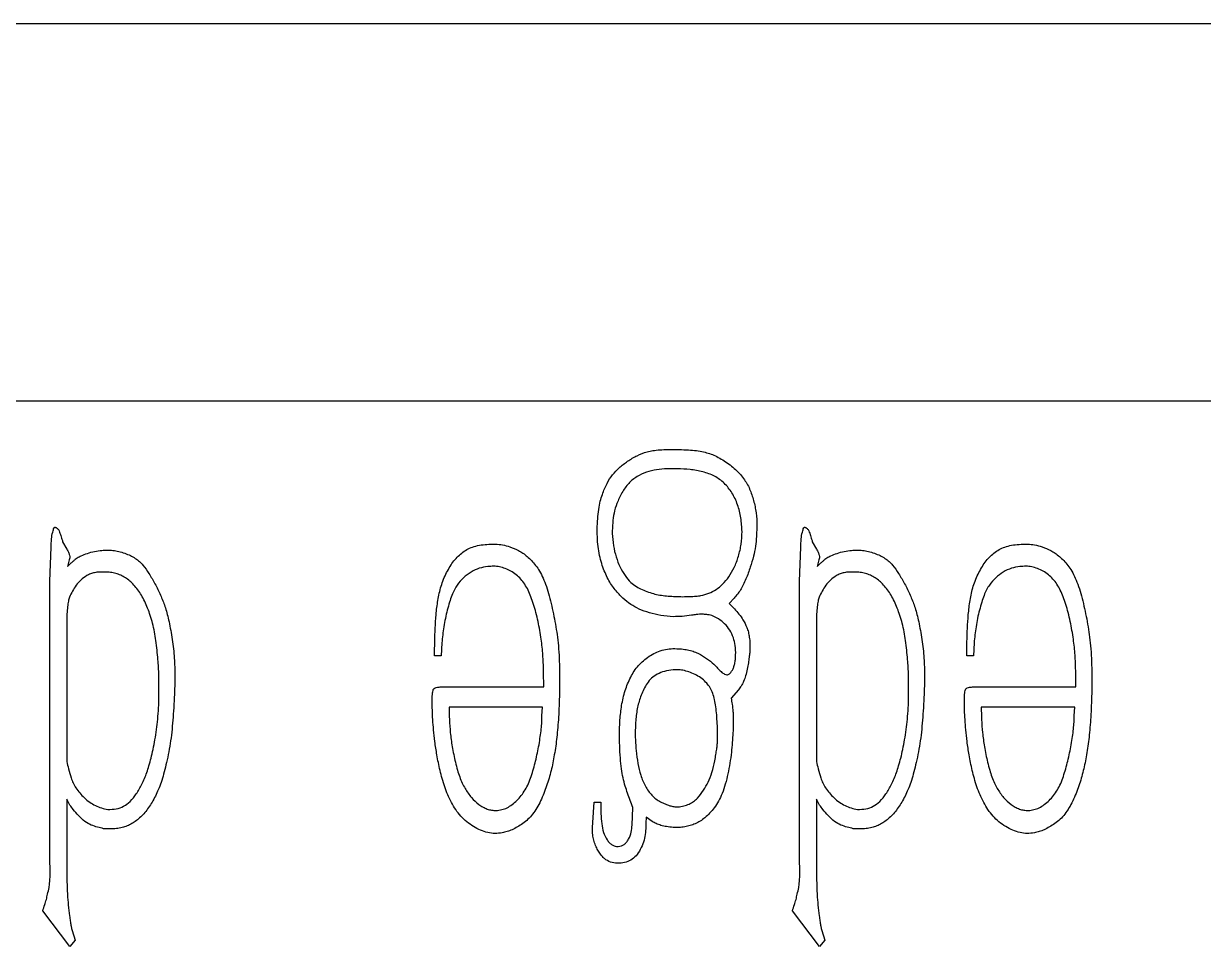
# Model space of a CAD drawing. Header units: millimetres. Extents: x 0 to 210, y 0 to 297.
# Drawn here: x 86.38 to 96.22, y 138.74 to 146.44 of the extents above; entities that cross this region are included whole.
import ezdxf

# ---------------------------------------------------------------- set-up
doc = ezdxf.new("R2010")
doc.units = ezdxf.units.MM

msp = doc.modelspace()

# ---------------------------------------------------------------- linework, layer by layer
at = {"color": 7, "linetype": 'Continuous', "lineweight": 25}
for p, q in [((76.3321, 146.439), (137.2821, 146.439)), ((76.3321, 143.2931), (137.2821, 143.2931)), ((86.707, 142.1179), (86.7421, 142.0575)), ((92.9598, 142.1179), (92.9948, 142.0575)), ((86.6011, 141.7905), (86.6116, 142.0724)), ((92.8538, 141.7905), (92.8643, 142.0724)), ((86.7622, 141.9665), (86.7473, 141.9113)), ((93.0149, 141.9665), (93, 141.9113)), ((86.6011, 139.4495), (86.6011, 141.7905)), ((92.8538, 139.4495), (92.8538, 141.7905)), ((92.3079, 141.6495), (92.2677, 141.604)), ((86.7421, 141.443), (86.7421, 140.2855)), ((92.9948, 141.443), (92.9948, 140.2855)), ((89.8699, 141.2766), (89.8647, 141.1663)), ((94.3089, 141.2766), (94.3037, 141.1663)), ((89.8647, 141.1663), (89.8095, 141.1663)), ((94.3037, 141.1663), (94.2485, 141.1663)), ((89.905, 140.9097), (90.7201, 140.9097)), ((92.343, 140.8844), (92.2826, 140.8135)), ((94.3439, 140.9097), (95.1591, 140.9097)), ((90.7104, 140.7382), (89.9303, 140.7382)), ((90.7052, 140.6681), (90.7104, 140.7382)), ((95.1494, 140.7382), (94.3693, 140.7382)), ((95.1442, 140.6681), (95.1494, 140.7382)), ((86.7421, 139.973), (86.7421, 139.404)), ((86.7674, 139.923), (86.7421, 139.973)), ((91.1303, 139.7769), (91.14, 139.9476)), ((91.14, 139.9476), (91.1952, 139.9476)), ((92.9948, 139.973), (92.9948, 139.404)), ((93.0202, 139.923), (92.9948, 139.973)), ((91.457, 139.7567), (91.4622, 139.9029)), ((91.6233, 139.7866), (91.5733, 139.8223)), ((86.7674, 138.7447), (86.5407, 139.0415)), ((93.0202, 138.7447), (92.7934, 139.0415)), ((86.7876, 138.8759), (86.8129, 138.7954)), ((93.0403, 138.8759), (93.0657, 138.7954)), ((86.8129, 138.7954), (86.7674, 138.7447)), ((93.0657, 138.7954), (93.0202, 138.7447))]:
    msp.add_line(p, q, dxfattribs=at)
for points, knots in [([(91.1654, 142.2231), (91.1664, 142.2524), (91.1684, 142.3078), (91.1778, 142.3857), (91.1893, 142.4536), (91.2122, 142.5265), (91.2433, 142.6019), (91.2906, 142.6772), (91.3499, 142.7383), (91.4193, 142.7919), (91.4976, 142.8377), (91.5695, 142.8662), (91.6333, 142.8799), (91.6905, 142.8862), (91.757, 142.8891), (91.8045, 142.8881), (91.8299, 142.8876)], [0, 0, 0, 0, 0.081637, 0.153973, 0.217937, 0.272801, 0.365977, 0.443984, 0.518273, 0.601478, 0.686924, 0.769818, 0.815084, 0.867963, 0.92952, 1, 1, 1, 1]), ([(91.8299, 142.8876), (91.8562, 142.887), (91.9058, 142.886), (91.9759, 142.8814), (92.0369, 142.8715), (92.0911, 142.8591), (92.1408, 142.8403), (92.189, 142.8154), (92.2378, 142.7852), (92.2862, 142.7505), (92.3304, 142.7108), (92.3703, 142.67), (92.4013, 142.6262), (92.4358, 142.5671), (92.4651, 142.4869), (92.4897, 142.3857), (92.5002, 142.2764), (92.4963, 142.2014), (92.4944, 142.1626)], [0, 0, 0, 0, 0.069532, 0.130684, 0.185123, 0.232356, 0.277174, 0.324973, 0.375016, 0.428527, 0.481945, 0.531575, 0.57853, 0.62318, 0.711825, 0.802159, 0.897678, 1, 1, 1, 1]), ([(91.8351, 142.7265), (91.8063, 142.7273), (91.7482, 142.7289), (91.6611, 142.721), (91.5757, 142.7011), (91.5092, 142.6701), (91.4604, 142.6371), (91.4276, 142.605), (91.3973, 142.5682), (91.3632, 142.5127), (91.3296, 142.4429), (91.3042, 142.3584), (91.2936, 142.2741), (91.2921, 142.2174), (91.2914, 142.188)], [0, 0, 0, 0, 0.09754, 0.19635, 0.295053, 0.39248, 0.442628, 0.493773, 0.546959, 0.603644, 0.713468, 0.80818, 0.900693, 1, 1, 1, 1]), ([(92.3736, 142.2029), (92.3716, 142.2411), (92.3676, 142.3172), (92.3441, 142.4096), (92.3168, 142.4789), (92.2903, 142.5258), (92.2604, 142.5688), (92.2263, 142.6072), (92.1869, 142.6392), (92.1442, 142.6667), (92.0967, 142.6873), (92.0289, 142.7078), (91.9412, 142.7228), (91.8702, 142.7253), (91.8351, 142.7265)], [0, 0, 0, 0, 0.133364, 0.265863, 0.330538, 0.393132, 0.453612, 0.513263, 0.571868, 0.630421, 0.6903, 0.752112, 0.87734, 1, 1, 1, 1]), ([(86.6116, 142.0724), (86.612, 142.0956), (86.6128, 142.138), (86.6204, 142.1869), (86.6298, 142.2174), (86.6335, 142.2313), (86.6401, 142.2406), (86.6448, 142.2393), (86.6466, 142.2387)], [0, 0, 0, 0, 0.39121, 0.715253, 0.837637, 0.922735, 0.970283, 1, 1, 1, 1]), ([(86.6466, 142.2387), (86.6489, 142.238), (86.6555, 142.2361), (86.6681, 142.2276), (86.6801, 142.2037), (86.6905, 142.1767), (86.6984, 142.1513), (86.7026, 142.1352), (86.7062, 142.125), (86.7068, 142.1196), (86.707, 142.1179)], [0, 0, 0, 0, 0.050452, 0.146325, 0.316003, 0.607335, 0.768815, 0.884963, 0.962396, 1, 1, 1, 1]), ([(91.7993, 141.4937), (91.7651, 141.4962), (91.698, 141.5012), (91.6028, 141.5243), (91.5176, 141.5541), (91.4431, 141.5949), (91.3764, 141.6493), (91.325, 141.7059), (91.2836, 141.7595), (91.2561, 141.8085), (91.2293, 141.8623), (91.2075, 141.9227), (91.1886, 141.9889), (91.1742, 142.0612), (91.1674, 142.1401), (91.1661, 142.1947), (91.1654, 142.2231)], [0, 0, 0, 0, 0.094419, 0.185224, 0.269164, 0.342817, 0.418412, 0.505259, 0.553252, 0.604875, 0.659763, 0.718984, 0.781707, 0.849475, 0.921791, 1, 1, 1, 1]), ([(92.0312, 141.6697), (92.0536, 141.6756), (92.0977, 141.6872), (92.1594, 141.7187), (92.2153, 141.7656), (92.267, 141.8271), (92.3116, 141.906), (92.3464, 141.9976), (92.3693, 142.0984), (92.3721, 142.168), (92.3736, 142.2029)], [0, 0, 0, 0, 0.101296, 0.199204, 0.300587, 0.418843, 0.549613, 0.695448, 0.847132, 1, 1, 1, 1]), ([(92.8643, 142.0724), (92.8647, 142.0956), (92.8655, 142.138), (92.8731, 142.1869), (92.8825, 142.2174), (92.8862, 142.2313), (92.8928, 142.2406), (92.8975, 142.2393), (92.8993, 142.2387)], [0, 0, 0, 0, 0.3912105, 0.7152531, 0.8376369, 0.9227347, 0.9702826, 1, 1, 1, 1]), ([(92.8993, 142.2387), (92.9016, 142.238), (92.9082, 142.2361), (92.9208, 142.2276), (92.9329, 142.2037), (92.9432, 142.1767), (92.9511, 142.1513), (92.9553, 142.1352), (92.9589, 142.125), (92.9595, 142.1196), (92.9598, 142.1179)], [0, 0, 0, 0, 0.050452, 0.146325, 0.316003, 0.607335, 0.768815, 0.884963, 0.962396, 1, 1, 1, 1]), ([(89.8095, 141.1663), (89.8099, 141.2058), (89.8105, 141.2831), (89.8142, 141.398), (89.8212, 141.5131), (89.8356, 141.6303), (89.8603, 141.7494), (89.8996, 141.8433), (89.9377, 141.9129), (89.97, 141.9592), (90.006, 141.9987), (90.0451, 142.0334), (90.0898, 142.0608), (90.1415, 142.0801), (90.1994, 142.0937), (90.2408, 142.0964), (90.2622, 142.0978)], [0, 0, 0, 0, 0.102437, 0.200409, 0.297896, 0.401132, 0.506153, 0.611905, 0.663525, 0.711604, 0.757668, 0.801968, 0.846493, 0.892791, 0.944359, 1, 1, 1, 1]), ([(90.2622, 142.0978), (90.2809, 142.0984), (90.3188, 142.0997), (90.3783, 142.0939), (90.4426, 142.0755), (90.4993, 142.0508), (90.5479, 142.0238), (90.5833, 141.9944), (90.6194, 141.9612), (90.6541, 141.9208), (90.688, 141.8727), (90.7157, 141.8127), (90.7441, 141.7443), (90.7746, 141.6378), (90.8067, 141.4964), (90.8323, 141.3491), (90.8451, 141.2221), (90.8508, 141.1121), (90.8527, 140.9878), (90.8519, 140.9), (90.8514, 140.8538)], [0, 0, 0, 0, 0.036151, 0.073462, 0.115438, 0.165307, 0.193166, 0.222672, 0.254384, 0.288208, 0.32564, 0.368103, 0.415896, 0.469262, 0.58255, 0.696887, 0.758896, 0.82985, 0.910352, 1, 1, 1, 1]), ([(91.2914, 142.188), (91.2939, 142.1538), (91.2988, 142.0874), (91.3218, 141.9933), (91.3536, 141.9086), (91.3962, 141.8378), (91.441, 141.7816), (91.4905, 141.7441), (91.5415, 141.7202), (91.5931, 141.6988), (91.6468, 141.6814), (91.7018, 141.6711), (91.7584, 141.6654), (91.8174, 141.6619), (91.8779, 141.6601), (91.9356, 141.662), (91.9866, 141.6643), (92.0176, 141.668), (92.0312, 141.6697)], [0, 0, 0, 0, 0.097179, 0.188578, 0.27415, 0.352935, 0.422054, 0.476955, 0.527449, 0.581569, 0.635579, 0.687338, 0.739861, 0.797129, 0.855011, 0.911481, 0.960958, 1, 1, 1, 1]), ([(92.4944, 142.1626), (92.4919, 142.1352), (92.4868, 142.0796), (92.4696, 141.9939), (92.4427, 141.903), (92.414, 141.8239), (92.3851, 141.7608), (92.3617, 141.7177), (92.3364, 141.6804), (92.3171, 141.6595), (92.3079, 141.6495)], [0, 0, 0, 0, 0.148809, 0.302308, 0.471704, 0.661058, 0.757333, 0.846417, 0.926623, 1, 1, 1, 1]), ([(94.2485, 141.1663), (94.2488, 141.2058), (94.2495, 141.2831), (94.2531, 141.398), (94.2602, 141.5131), (94.2745, 141.6303), (94.2993, 141.7494), (94.3385, 141.8433), (94.3766, 141.9129), (94.4089, 141.9592), (94.445, 141.9987), (94.484, 142.0334), (94.5288, 142.0608), (94.5805, 142.0801), (94.6384, 142.0937), (94.6797, 142.0964), (94.7012, 142.0978)], [0, 0, 0, 0, 0.102437, 0.200409, 0.297896, 0.401132, 0.506153, 0.611905, 0.663525, 0.711604, 0.757668, 0.801968, 0.846493, 0.892791, 0.944359, 1, 1, 1, 1]), ([(94.7012, 142.0978), (94.7198, 142.0984), (94.7577, 142.0997), (94.8173, 142.0939), (94.8816, 142.0755), (94.9383, 142.0508), (94.9868, 142.0238), (95.0222, 141.9944), (95.0584, 141.9612), (95.0931, 141.9208), (95.127, 141.8727), (95.1547, 141.8127), (95.1831, 141.7443), (95.2136, 141.6378), (95.2457, 141.4964), (95.2713, 141.3491), (95.2841, 141.2221), (95.2897, 141.1121), (95.2917, 140.9878), (95.2908, 140.9), (95.2904, 140.8538)], [0, 0, 0, 0, 0.0361509, 0.0734624, 0.115438, 0.1653073, 0.1931658, 0.2226724, 0.2543837, 0.2882075, 0.3256401, 0.3681027, 0.4158955, 0.4692616, 0.5825501, 0.6968866, 0.7588961, 0.8298505, 0.9103524, 1, 1, 1, 1]), ([(86.7421, 142.0575), (86.7471, 142.0487), (86.7563, 142.0325), (86.7649, 142.0082), (86.7684, 141.9858), (86.7642, 141.9727), (86.7622, 141.9665)], [0, 0, 0, 0, 0.314556, 0.576036, 0.801328, 1, 1, 1, 1]), ([(86.7473, 141.9113), (86.7556, 141.9199), (86.7709, 141.9358), (86.7938, 141.9552), (86.8112, 141.9723), (86.833, 141.9888), (86.8669, 142.0052), (86.9158, 142.0232), (86.9732, 142.0396), (87.0142, 142.0446), (87.0344, 142.047)], [0, 0, 0, 0, 0.109919, 0.202185, 0.276613, 0.333763, 0.452373, 0.620935, 0.812811, 1, 1, 1, 1]), ([(87.0344, 142.047), (87.0496, 142.0481), (87.0804, 142.0504), (87.1278, 142.0471), (87.1765, 142.038), (87.2252, 142.0233), (87.2717, 142.0046), (87.3128, 141.9812), (87.3487, 141.9555), (87.3877, 141.9132), (87.4294, 141.8499), (87.4799, 141.7674), (87.5234, 141.6753), (87.5564, 141.5948), (87.577, 141.5249), (87.5917, 141.4646), (87.6059, 141.3962), (87.6233, 141.2963), (87.639, 141.17), (87.6443, 141.0214), (87.6417, 140.8768), (87.6361, 140.7812), (87.6333, 140.733)], [0, 0, 0, 0, 0.0280577, 0.0570585, 0.0874246, 0.1195469, 0.1508574, 0.1798619, 0.2067833, 0.2321299, 0.2855357, 0.3465175, 0.4108295, 0.473533, 0.5071074, 0.5454369, 0.5881444, 0.6361804, 0.7328808, 0.8229994, 0.9107568, 1, 1, 1, 1]), ([(92.9948, 142.0575), (92.9998, 142.0487), (93.009, 142.0325), (93.0176, 142.0082), (93.0211, 141.9858), (93.0169, 141.9727), (93.0149, 141.9665)], [0, 0, 0, 0, 0.314556, 0.576036, 0.801328, 1, 1, 1, 1]), ([(93, 141.9113), (93.0083, 141.9199), (93.0236, 141.9358), (93.0466, 141.9552), (93.0639, 141.9723), (93.0857, 141.9888), (93.1196, 142.0052), (93.1685, 142.0232), (93.2259, 142.0396), (93.2669, 142.0446), (93.2872, 142.047)], [0, 0, 0, 0, 0.109919, 0.202185, 0.276613, 0.333763, 0.452373, 0.620935, 0.812811, 1, 1, 1, 1]), ([(93.2872, 142.047), (93.3023, 142.0481), (93.3331, 142.0504), (93.3805, 142.0471), (93.4293, 142.038), (93.4779, 142.0233), (93.5244, 142.0046), (93.5655, 141.9812), (93.6015, 141.9555), (93.6404, 141.9132), (93.6821, 141.8499), (93.7326, 141.7674), (93.7761, 141.6753), (93.8091, 141.5948), (93.8297, 141.5249), (93.8444, 141.4646), (93.8586, 141.3962), (93.8761, 141.2963), (93.8917, 141.17), (93.897, 141.0214), (93.8944, 140.8768), (93.8888, 140.7812), (93.886, 140.733)], [0, 0, 0, 0, 0.028058, 0.057059, 0.087425, 0.119547, 0.150857, 0.179862, 0.206783, 0.23213, 0.285536, 0.346518, 0.410829, 0.473533, 0.507107, 0.545437, 0.588144, 0.63618, 0.732881, 0.822999, 0.910757, 1, 1, 1, 1]), ([(90.2525, 141.9113), (90.2289, 141.9077), (90.1802, 141.9003), (90.1116, 141.8674), (90.0487, 141.8204), (90.0034, 141.7685), (89.9732, 141.7172), (89.9516, 141.6692), (89.9328, 141.6119), (89.9082, 141.5254), (89.8844, 141.4129), (89.8747, 141.3212), (89.8699, 141.2766)], [0, 0, 0, 0, 0.0885102, 0.1818497, 0.2787576, 0.378865, 0.4347387, 0.4995874, 0.5737214, 0.6581534, 0.8335519, 1, 1, 1, 1]), ([(90.7201, 140.9097), (90.7195, 140.9552), (90.7183, 141.0432), (90.7143, 141.1753), (90.6992, 141.3114), (90.6781, 141.4293), (90.6565, 141.5266), (90.636, 141.5951), (90.6148, 141.6577), (90.5914, 141.7145), (90.5629, 141.7642), (90.5297, 141.8078), (90.4907, 141.8443), (90.4473, 141.8744), (90.4005, 141.8969), (90.3517, 141.9102), (90.3021, 141.9161), (90.2692, 141.9129), (90.2525, 141.9113)], [0, 0, 0, 0, 0.110128, 0.213106, 0.319622, 0.4412, 0.502942, 0.560634, 0.614105, 0.66317, 0.708994, 0.752322, 0.795313, 0.837707, 0.879693, 0.920276, 0.959614, 1, 1, 1, 1]), ([(94.6915, 141.9113), (94.6678, 141.9077), (94.6192, 141.9003), (94.5505, 141.8674), (94.4876, 141.8204), (94.4424, 141.7685), (94.4121, 141.7172), (94.3906, 141.6692), (94.3718, 141.6119), (94.3472, 141.5254), (94.3233, 141.4129), (94.3136, 141.3212), (94.3089, 141.2766)], [0, 0, 0, 0, 0.08851, 0.18185, 0.278758, 0.378865, 0.434739, 0.499587, 0.573721, 0.658153, 0.833552, 1, 1, 1, 1]), ([(95.1591, 140.9097), (95.1585, 140.9552), (95.1573, 141.0432), (95.1533, 141.1753), (95.1381, 141.3114), (95.1171, 141.4293), (95.0955, 141.5266), (95.075, 141.5951), (95.0537, 141.6577), (95.0303, 141.7145), (95.0018, 141.7642), (94.9686, 141.8078), (94.9296, 141.8443), (94.8862, 141.8744), (94.8395, 141.8969), (94.7907, 141.9102), (94.741, 141.9161), (94.7081, 141.9129), (94.6915, 141.9113)], [0, 0, 0, 0, 0.110128, 0.213106, 0.319622, 0.4412, 0.502942, 0.560634, 0.614105, 0.66317, 0.708994, 0.752322, 0.795313, 0.837707, 0.879693, 0.920276, 0.959614, 1, 1, 1, 1]), ([(87.059, 141.8658), (87.0439, 141.8663), (87.0151, 141.8671), (86.9746, 141.8616), (86.9387, 141.8525), (86.8993, 141.832), (86.8586, 141.8006), (86.8191, 141.7565), (86.7892, 141.7082), (86.7667, 141.6641), (86.7526, 141.6199), (86.7473, 141.5726), (86.7426, 141.5124), (86.7423, 141.4676), (86.7421, 141.443)], [0, 0, 0, 0, 0.075194, 0.142316, 0.202428, 0.257555, 0.36135, 0.455632, 0.549325, 0.642497, 0.70059, 0.777818, 0.877939, 1, 1, 1, 1]), ([(87.502, 141.1357), (87.4975, 141.1887), (87.4888, 141.2905), (87.4655, 141.4136), (87.4389, 141.5029), (87.4172, 141.564), (87.393, 141.6206), (87.3654, 141.6719), (87.3358, 141.718), (87.3027, 141.7573), (87.2686, 141.7916), (87.2315, 141.8187), (87.1922, 141.8401), (87.1501, 141.8549), (87.1055, 141.8642), (87.0748, 141.8653), (87.059, 141.8658)], [0, 0, 0, 0, 0.170133, 0.326419, 0.399324, 0.46768, 0.53351, 0.595717, 0.653673, 0.708402, 0.75953, 0.807839, 0.854763, 0.902008, 0.949845, 1, 1, 1, 1]), ([(93.3118, 141.8658), (93.2966, 141.8663), (93.2678, 141.8671), (93.2273, 141.8616), (93.1914, 141.8525), (93.152, 141.832), (93.1113, 141.8006), (93.0718, 141.7565), (93.0419, 141.7082), (93.0194, 141.6641), (93.0053, 141.6199), (93, 141.5726), (92.9953, 141.5124), (92.995, 141.4676), (92.9948, 141.443)], [0, 0, 0, 0, 0.075194, 0.142316, 0.202428, 0.257555, 0.36135, 0.455632, 0.549325, 0.642497, 0.70059, 0.777818, 0.877939, 1, 1, 1, 1]), ([(93.7548, 141.1357), (93.7502, 141.1887), (93.7416, 141.2905), (93.7182, 141.4136), (93.6916, 141.5029), (93.6699, 141.564), (93.6457, 141.6206), (93.6181, 141.6719), (93.5885, 141.718), (93.5554, 141.7573), (93.5213, 141.7916), (93.4842, 141.8187), (93.4449, 141.8401), (93.4028, 141.8549), (93.3582, 141.8642), (93.3275, 141.8653), (93.3118, 141.8658)], [0, 0, 0, 0, 0.170133, 0.326419, 0.399324, 0.46768, 0.53351, 0.595717, 0.653673, 0.708402, 0.75953, 0.807839, 0.854763, 0.902008, 0.949845, 1, 1, 1, 1]), ([(92.2677, 141.604), (92.2819, 141.5892), (92.3094, 141.5605), (92.3498, 141.5165), (92.3847, 141.4641), (92.4112, 141.4135), (92.4279, 141.3644), (92.4354, 141.3209), (92.4403, 141.2728), (92.4396, 141.2391), (92.4392, 141.2215)], [0, 0, 0, 0, 0.141903, 0.274333, 0.411302, 0.574637, 0.666816, 0.768039, 0.878259, 1, 1, 1, 1]), ([(92.0514, 141.5138), (92.0474, 141.5145), (92.0368, 141.5162), (92.0166, 141.513), (91.9879, 141.512), (91.9394, 141.5038), (91.8756, 141.4955), (91.8239, 141.4942), (91.7993, 141.4937)], [0, 0, 0, 0, 0.047472, 0.12718, 0.239403, 0.388043, 0.708298, 1, 1, 1, 1]), ([(92.3027, 141.3169), (92.2933, 141.3391), (92.2749, 141.3826), (92.231, 141.4358), (92.1829, 141.4747), (92.1351, 141.4997), (92.0912, 141.5109), (92.0638, 141.5129), (92.0514, 141.5138)], [0, 0, 0, 0, 0.212545, 0.415954, 0.602183, 0.757644, 0.889447, 1, 1, 1, 1]), ([(91.8448, 141.2267), (91.8617, 141.2253), (91.8949, 141.2225), (91.9424, 141.2129), (91.9863, 141.1987), (92.0382, 141.1739), (92.0944, 141.1362), (92.1428, 141.0944), (92.1726, 141.0612), (92.1904, 141.0433), (92.2039, 141.0311), (92.2158, 141.0218), (92.2297, 141.0148), (92.2444, 141.0098), (92.2589, 141.0104), (92.2709, 141.0173), (92.2816, 141.0313), (92.2943, 141.0491), (92.3054, 141.0733), (92.3132, 141.103), (92.3194, 141.1379), (92.3213, 141.1891), (92.3204, 141.2503), (92.3082, 141.2962), (92.3027, 141.3169)], [0, 0, 0, 0, 0.063181, 0.123541, 0.17995, 0.234112, 0.336907, 0.430548, 0.471089, 0.502459, 0.524718, 0.538582, 0.558426, 0.582421, 0.595393, 0.611106, 0.63206, 0.660002, 0.692666, 0.730118, 0.774183, 0.824169, 0.920402, 1, 1, 1, 1]), ([(91.372, 140.7688), (91.3813, 140.8104), (91.3993, 140.8914), (91.441, 140.9854), (91.4817, 141.0528), (91.5192, 141.0975), (91.5623, 141.1375), (91.6105, 141.1727), (91.6637, 141.2006), (91.721, 141.2195), (91.7821, 141.2286), (91.8236, 141.2273), (91.8448, 141.2267)], [0, 0, 0, 0, 0.176069, 0.342041, 0.42182, 0.500567, 0.581935, 0.664294, 0.7465, 0.828648, 0.912724, 1, 1, 1, 1]), ([(92.4392, 141.2215), (92.4388, 141.2117), (92.438, 141.1895), (92.4329, 141.1523), (92.4263, 141.1067), (92.4173, 141.0553), (92.4047, 141.0032), (92.3888, 140.956), (92.3689, 140.916), (92.3513, 140.8945), (92.343, 140.8844)], [0, 0, 0, 0, 0.081775, 0.187228, 0.316348, 0.469557, 0.627, 0.766738, 0.889431, 1, 1, 1, 1]), ([(87.0844, 139.8872), (87.1079, 139.8874), (87.1532, 139.8876), (87.2182, 139.9106), (87.2749, 139.955), (87.3257, 140.0182), (87.3722, 140.0997), (87.4057, 140.1794), (87.4283, 140.2534), (87.4467, 140.3176), (87.4624, 140.3897), (87.4842, 140.4971), (87.5033, 140.6433), (87.5111, 140.7943), (87.5102, 140.9149), (87.5101, 140.9972), (87.5071, 141.0699), (87.5037, 141.1148), (87.502, 141.1357)], [0, 0, 0, 0, 0.0489601, 0.0941702, 0.1409517, 0.1977878, 0.2627787, 0.3366297, 0.378057, 0.4244674, 0.4761679, 0.532337, 0.6534858, 0.784129, 0.8480637, 0.9057632, 0.9562261, 1, 1, 1, 1]), ([(93.3371, 139.8872), (93.3607, 139.8874), (93.4059, 139.8876), (93.4709, 139.9106), (93.5276, 139.955), (93.5784, 140.0182), (93.625, 140.0997), (93.6584, 140.1794), (93.681, 140.2534), (93.6995, 140.3176), (93.7151, 140.3897), (93.737, 140.4971), (93.756, 140.6433), (93.7638, 140.7943), (93.7629, 140.9149), (93.7628, 140.9972), (93.7598, 141.0699), (93.7564, 141.1148), (93.7548, 141.1357)], [0, 0, 0, 0, 0.04896, 0.09417, 0.140952, 0.197788, 0.262779, 0.33663, 0.378057, 0.424467, 0.476168, 0.532337, 0.653486, 0.784129, 0.848064, 0.905763, 0.956226, 1, 1, 1, 1]), ([(91.7993, 141.0507), (91.7749, 141.0476), (91.7291, 141.0417), (91.6683, 141.0166), (91.6168, 140.9843), (91.5709, 140.9231), (91.5303, 140.8415), (91.4991, 140.7367), (91.4852, 140.6232), (91.4833, 140.5441), (91.4823, 140.5018)], [0, 0, 0, 0, 0.104, 0.194994, 0.277886, 0.35821, 0.515961, 0.663644, 0.820316, 1, 1, 1, 1]), ([(92.167, 140.6024), (92.1657, 140.6271), (92.1633, 140.6742), (92.1564, 140.7411), (92.1447, 140.8005), (92.1316, 140.8537), (92.1107, 140.901), (92.0792, 140.941), (92.0413, 140.9777), (91.9942, 141.0059), (91.945, 141.0301), (91.8947, 141.0445), (91.8463, 141.0532), (91.8147, 141.0515), (91.7993, 141.0507)], [0, 0, 0, 0, 0.111101, 0.212536, 0.302611, 0.38386, 0.459045, 0.533425, 0.611877, 0.695471, 0.779655, 0.857979, 0.93054, 1, 1, 1, 1]), ([(90.3733, 139.6911), (90.3532, 139.6887), (90.3131, 139.6841), (90.2519, 139.6924), (90.1917, 139.7125), (90.1325, 139.7429), (90.0776, 139.783), (90.027, 139.8296), (89.9848, 139.8845), (89.9376, 139.9658), (89.8907, 140.0747), (89.8543, 140.2087), (89.8291, 140.3354), (89.8116, 140.4485), (89.8014, 140.5467), (89.7942, 140.6332), (89.7906, 140.714), (89.7889, 140.779), (89.7899, 140.8271), (89.7913, 140.8561), (89.7961, 140.8764), (89.8005, 140.8929), (89.8156, 140.9009), (89.8366, 140.9067), (89.8677, 140.9085), (89.8916, 140.9093), (89.905, 140.9097)], [0, 0, 0, 0, 0.037801, 0.075322, 0.114471, 0.156308, 0.199319, 0.241463, 0.284567, 0.328386, 0.41718, 0.505719, 0.587865, 0.65895, 0.719802, 0.772559, 0.821481, 0.871287, 0.894097, 0.911837, 0.925164, 0.93372, 0.94211, 0.955216, 0.974851, 1, 1, 1, 1]), ([(90.8514, 140.8538), (90.8502, 140.8197), (90.8478, 140.7541), (90.844, 140.6593), (90.8367, 140.5718), (90.8277, 140.4666), (90.8099, 140.3465), (90.7837, 140.2107), (90.7452, 140.0822), (90.7047, 139.9782), (90.6638, 139.8998), (90.6288, 139.848), (90.5899, 139.8038), (90.5462, 139.7691), (90.5013, 139.7411), (90.458, 139.7179), (90.4155, 139.7007), (90.3871, 139.6942), (90.3733, 139.6911)], [0, 0, 0, 0, 0.075818, 0.146134, 0.211033, 0.271018, 0.381064, 0.480958, 0.578429, 0.679177, 0.728658, 0.774831, 0.817912, 0.859199, 0.898477, 0.935337, 0.968612, 1, 1, 1, 1]), ([(94.8123, 139.6911), (94.7922, 139.6887), (94.7521, 139.6841), (94.6909, 139.6924), (94.6306, 139.7125), (94.5714, 139.7429), (94.5165, 139.783), (94.466, 139.8296), (94.4238, 139.8845), (94.3765, 139.9658), (94.3296, 140.0747), (94.2932, 140.2087), (94.268, 140.3354), (94.2505, 140.4485), (94.2404, 140.5467), (94.2332, 140.6332), (94.2296, 140.714), (94.2279, 140.779), (94.2288, 140.8271), (94.2303, 140.8561), (94.235, 140.8764), (94.2395, 140.8929), (94.2545, 140.9009), (94.2755, 140.9067), (94.3067, 140.9085), (94.3305, 140.9093), (94.3439, 140.9097)], [0, 0, 0, 0, 0.037801, 0.075322, 0.114471, 0.156308, 0.199319, 0.241463, 0.284567, 0.328386, 0.41718, 0.505719, 0.587865, 0.65895, 0.719802, 0.772559, 0.821481, 0.871287, 0.894097, 0.911837, 0.925164, 0.93372, 0.94211, 0.955216, 0.974851, 1, 1, 1, 1]), ([(95.2904, 140.8538), (95.2891, 140.8197), (95.2868, 140.7541), (95.2829, 140.6593), (95.2757, 140.5718), (95.2666, 140.4666), (95.2489, 140.3465), (95.2227, 140.2107), (95.1842, 140.0822), (95.1437, 139.9782), (95.1027, 139.8998), (95.0677, 139.848), (95.0288, 139.8038), (94.9851, 139.7691), (94.9403, 139.7411), (94.8969, 139.7179), (94.8545, 139.7007), (94.8261, 139.6942), (94.8123, 139.6911)], [0, 0, 0, 0, 0.075818, 0.146134, 0.211033, 0.271018, 0.381064, 0.480958, 0.578429, 0.679177, 0.728658, 0.774831, 0.817912, 0.859199, 0.898477, 0.935337, 0.968612, 1, 1, 1, 1]), ([(87.6333, 140.733), (87.6289, 140.6652), (87.6204, 140.5347), (87.5956, 140.3764), (87.5701, 140.2606), (87.5511, 140.183), (87.5297, 140.114), (87.4995, 140.0348), (87.4572, 139.9485), (87.4047, 139.8739), (87.3595, 139.8237), (87.3235, 139.793), (87.2857, 139.768), (87.2458, 139.748), (87.2021, 139.7348), (87.1552, 139.7256), (87.1035, 139.7229), (87.068, 139.725), (87.0494, 139.7261)], [0, 0, 0, 0, 0.1560933, 0.300824, 0.3681409, 0.4289055, 0.4846282, 0.5342379, 0.6237707, 0.7050276, 0.743082, 0.7791909, 0.8134587, 0.8472263, 0.8814176, 0.9181018, 0.9570654, 1, 1, 1, 1]), ([(89.9303, 140.7382), (89.9307, 140.7039), (89.9315, 140.6334), (89.9402, 140.5238), (89.9556, 140.405), (89.9775, 140.3013), (89.9993, 140.2174), (90.0177, 140.1591), (90.0394, 140.1079), (90.0695, 140.049), (90.1129, 139.986), (90.1667, 139.936), (90.2124, 139.9053), (90.2483, 139.8894), (90.285, 139.8791), (90.3101, 139.8781), (90.3226, 139.8775)], [0, 0, 0, 0, 0.100154, 0.205666, 0.320598, 0.449523, 0.514818, 0.573559, 0.627866, 0.676869, 0.766448, 0.849622, 0.88947, 0.926821, 0.963605, 1, 1, 1, 1]), ([(91.4622, 139.9029), (91.4553, 139.9228), (91.4416, 139.9625), (91.4195, 140.0218), (91.397, 140.0835), (91.3804, 140.152), (91.3664, 140.2298), (91.3586, 140.3192), (91.3523, 140.4204), (91.351, 140.5316), (91.3549, 140.6494), (91.3663, 140.7288), (91.372, 140.7688)], [0, 0, 0, 0, 0.07169, 0.142869, 0.215358, 0.294748, 0.382354, 0.484358, 0.599588, 0.727317, 0.862777, 1, 1, 1, 1]), ([(92.2826, 140.8135), (92.2857, 140.7969), (92.2927, 140.7604), (92.2983, 140.7115), (92.2998, 140.6656), (92.3008, 140.6243), (92.2997, 140.5776), (92.2988, 140.5445), (92.2982, 140.5271)], [0, 0, 0, 0, 0.176496, 0.387823, 0.512395, 0.655035, 0.818415, 1, 1, 1, 1]), ([(93.886, 140.733), (93.8816, 140.6652), (93.8731, 140.5347), (93.8483, 140.3764), (93.8229, 140.2606), (93.8038, 140.183), (93.7824, 140.114), (93.7522, 140.0348), (93.7099, 139.9485), (93.6575, 139.8739), (93.6122, 139.8237), (93.5762, 139.793), (93.5384, 139.768), (93.4985, 139.748), (93.4548, 139.7348), (93.4079, 139.7256), (93.3562, 139.7229), (93.3207, 139.725), (93.3021, 139.7261)], [0, 0, 0, 0, 0.156093, 0.300824, 0.368141, 0.428905, 0.484628, 0.534238, 0.623771, 0.705028, 0.743082, 0.779191, 0.813459, 0.847226, 0.881418, 0.918102, 0.957065, 1, 1, 1, 1]), ([(94.3693, 140.7382), (94.3697, 140.7039), (94.3704, 140.6334), (94.3791, 140.5238), (94.3946, 140.405), (94.4164, 140.3013), (94.4383, 140.2174), (94.4567, 140.1591), (94.4783, 140.1079), (94.5084, 140.049), (94.5518, 139.986), (94.6056, 139.936), (94.6514, 139.9053), (94.6872, 139.8894), (94.724, 139.8791), (94.7491, 139.8781), (94.7616, 139.8775)], [0, 0, 0, 0, 0.100154, 0.205666, 0.320598, 0.449523, 0.514818, 0.573559, 0.627866, 0.676869, 0.766448, 0.849622, 0.88947, 0.926821, 0.963605, 1, 1, 1, 1]), ([(90.3226, 139.8775), (90.3384, 139.8794), (90.3697, 139.8832), (90.4154, 139.8995), (90.4576, 139.9264), (90.498, 139.9607), (90.534, 140.0026), (90.5667, 140.0502), (90.5941, 140.1038), (90.6235, 140.1841), (90.6532, 140.2919), (90.6777, 140.403), (90.6909, 140.4925), (90.6997, 140.5553), (90.7042, 140.6133), (90.7049, 140.6504), (90.7052, 140.6681)], [0, 0, 0, 0, 0.050171, 0.099428, 0.152037, 0.20783, 0.266356, 0.326349, 0.390018, 0.456483, 0.596391, 0.743557, 0.815973, 0.882605, 0.944135, 1, 1, 1, 1]), ([(94.7616, 139.8775), (94.7774, 139.8794), (94.8086, 139.8832), (94.8544, 139.8995), (94.8966, 139.9264), (94.937, 139.9607), (94.973, 140.0026), (95.0056, 140.0502), (95.0331, 140.1038), (95.0625, 140.1841), (95.0922, 140.2919), (95.1167, 140.403), (95.1298, 140.4925), (95.1387, 140.5553), (95.1431, 140.6133), (95.1438, 140.6504), (95.1442, 140.6681)], [0, 0, 0, 0, 0.0501713, 0.099428, 0.1520369, 0.2078301, 0.2663561, 0.3263487, 0.3900182, 0.4564829, 0.5963911, 0.7435571, 0.8159727, 0.8826047, 0.9441347, 1, 1, 1, 1]), ([(92.2982, 140.5271), (92.2946, 140.4723), (92.287, 140.3575), (92.2633, 140.2139), (92.2364, 140.0997), (92.2101, 140.0228), (92.1801, 139.9566), (92.1446, 139.901), (92.1055, 139.8562), (92.0667, 139.8177), (92.0261, 139.7884), (91.9842, 139.7665), (91.9409, 139.7502), (91.8953, 139.7412), (91.8479, 139.7354), (91.8157, 139.7362), (91.7993, 139.7366)], [0, 0, 0, 0, 0.156579, 0.328357, 0.414551, 0.491046, 0.559912, 0.621499, 0.678358, 0.72953, 0.776781, 0.820886, 0.863976, 0.908218, 0.953183, 1, 1, 1, 1]), ([(91.8396, 139.9074), (91.8564, 139.9094), (91.8885, 139.9133), (91.9324, 139.9298), (91.9709, 139.9513), (92.0118, 139.9897), (92.0519, 140.0448), (92.0948, 140.1154), (92.1266, 140.1989), (92.1444, 140.2768), (92.1557, 140.3423), (92.1622, 140.3881), (92.168, 140.428), (92.1709, 140.4749), (92.1703, 140.5324), (92.1681, 140.5783), (92.167, 140.6024)], [0, 0, 0, 0, 0.06016, 0.114816, 0.16603, 0.216215, 0.313511, 0.408032, 0.509881, 0.630227, 0.692282, 0.746916, 0.795163, 0.836008, 0.91398, 1, 1, 1, 1]), ([(91.4823, 140.5018), (91.4845, 140.4604), (91.4885, 140.3828), (91.5034, 140.2724), (91.5262, 140.1717), (91.559, 140.0956), (91.5913, 140.0397), (91.6214, 140.004), (91.6553, 139.9734), (91.6934, 139.95), (91.7324, 139.9323), (91.7693, 139.9171), (91.8052, 139.9097), (91.8284, 139.9081), (91.8396, 139.9074)], [0, 0, 0, 0, 0.161117, 0.302874, 0.433473, 0.56191, 0.624027, 0.684539, 0.742848, 0.801157, 0.857909, 0.909711, 0.956247, 1, 1, 1, 1]), ([(86.7421, 140.2855), (86.7467, 140.2656), (86.7573, 140.22), (86.7735, 140.1601), (86.7935, 140.1061), (86.8172, 140.0633), (86.8495, 140.0223), (86.888, 139.9823), (86.9312, 139.9462), (86.9794, 139.9182), (87.0304, 139.8973), (87.0663, 139.8906), (87.0844, 139.8872)], [0, 0, 0, 0, 0.108707, 0.248902, 0.329678, 0.4143, 0.507644, 0.606754, 0.70917, 0.805762, 0.902489, 1, 1, 1, 1]), ([(92.9948, 140.2855), (92.9994, 140.2656), (93.01, 140.22), (93.0262, 140.1601), (93.0462, 140.1061), (93.0699, 140.0633), (93.1023, 140.0223), (93.1407, 139.9823), (93.1839, 139.9462), (93.2322, 139.9182), (93.2831, 139.8973), (93.3191, 139.8906), (93.3371, 139.8872)], [0, 0, 0, 0, 0.108707, 0.248902, 0.329678, 0.4143, 0.507644, 0.606754, 0.70917, 0.805762, 0.902489, 1, 1, 1, 1]), ([(91.1952, 139.9476), (91.1957, 139.9151), (91.1966, 139.8548), (91.2015, 139.7704), (91.2145, 139.6957), (91.2412, 139.6435), (91.2665, 139.6082), (91.2891, 139.5898), (91.3146, 139.5792), (91.3413, 139.5775), (91.3678, 139.5815), (91.3917, 139.594), (91.4116, 139.6139), (91.4336, 139.6474), (91.4523, 139.6958), (91.4554, 139.7367), (91.457, 139.7567)], [0, 0, 0, 0, 0.146154, 0.270283, 0.3796592, 0.4829153, 0.5306559, 0.5735077, 0.6120329, 0.652326, 0.6919341, 0.7308449, 0.7710762, 0.8168614, 0.9100747, 1, 1, 1, 1]), ([(87.0494, 139.7261), (87.0321, 139.7301), (86.9972, 139.7381), (86.9439, 139.7559), (86.8886, 139.7863), (86.841, 139.8336), (86.7994, 139.8798), (86.7767, 139.9105), (86.7674, 139.923)], [0, 0, 0, 0, 0.1494944, 0.303178, 0.4746116, 0.6771117, 0.8678864, 1, 1, 1, 1]), ([(93.3021, 139.7261), (93.2848, 139.7301), (93.2499, 139.7381), (93.1966, 139.7559), (93.1414, 139.7863), (93.0937, 139.8336), (93.0522, 139.8798), (93.0295, 139.9105), (93.0202, 139.923)], [0, 0, 0, 0, 0.149494, 0.303178, 0.474612, 0.677112, 0.867886, 1, 1, 1, 1]), ([(91.5733, 139.8223), (91.5729, 139.8007), (91.5721, 139.7579), (91.5693, 139.6937), (91.559, 139.6292), (91.5348, 139.5677), (91.5027, 139.5127), (91.4597, 139.4704), (91.4077, 139.4439), (91.3494, 139.4353), (91.2902, 139.4398), (91.2447, 139.4609), (91.2135, 139.4871), (91.1916, 139.5143), (91.1706, 139.5475), (91.1517, 139.5864), (91.1357, 139.6297), (91.1269, 139.6768), (91.1245, 139.7263), (91.1284, 139.7597), (91.1303, 139.7769)], [0, 0, 0, 0, 0.0678268, 0.1341915, 0.2014652, 0.2715257, 0.3401008, 0.3996329, 0.4581927, 0.5198254, 0.5824895, 0.641771, 0.6733059, 0.7098304, 0.7504796, 0.7964914, 0.8453028, 0.8945232, 0.9460176, 1, 1, 1, 1]), ([(91.7993, 139.7366), (91.7811, 139.7385), (91.7467, 139.7421), (91.6988, 139.7522), (91.6578, 139.7669), (91.6343, 139.7803), (91.6233, 139.7866)], [0, 0, 0, 0, 0.297002, 0.561541, 0.794065, 1, 1, 1, 1]), ([(86.5407, 139.0415), (86.5468, 139.0586), (86.5579, 139.0896), (86.5719, 139.1356), (86.5826, 139.1836), (86.593, 139.2291), (86.5999, 139.2763), (86.6023, 139.3241), (86.603, 139.3831), (86.6018, 139.4261), (86.6011, 139.4495)], [0, 0, 0, 0, 0.131042, 0.237737, 0.346507, 0.48582, 0.574607, 0.689631, 0.831349, 1, 1, 1, 1]), ([(92.7934, 139.0415), (92.7996, 139.0586), (92.8107, 139.0896), (92.8246, 139.1356), (92.8353, 139.1836), (92.8457, 139.2291), (92.8526, 139.2763), (92.8551, 139.3241), (92.8557, 139.3831), (92.8545, 139.4261), (92.8538, 139.4495)], [0, 0, 0, 0, 0.131042, 0.237737, 0.346507, 0.48582, 0.574607, 0.689631, 0.831349, 1, 1, 1, 1]), ([(86.7421, 139.404), (86.7419, 139.3816), (86.7416, 139.3393), (86.7436, 139.2794), (86.7447, 139.2264), (86.7479, 139.164), (86.7533, 139.0888), (86.7628, 139.0151), (86.7709, 138.959), (86.7755, 138.924), (86.7814, 138.8971), (86.7858, 138.8821), (86.7876, 138.8759)], [0, 0, 0, 0, 0.126351, 0.238697, 0.338413, 0.425557, 0.591698, 0.764262, 0.845069, 0.91178, 0.963553, 1, 1, 1, 1]), ([(92.9948, 139.404), (92.9946, 139.3816), (92.9943, 139.3393), (92.9964, 139.2794), (92.9975, 139.2264), (93.0006, 139.164), (93.006, 139.0888), (93.0155, 139.0151), (93.0237, 138.959), (93.0282, 138.924), (93.0342, 138.8971), (93.0385, 138.8821), (93.0403, 138.8759)], [0, 0, 0, 0, 0.126351, 0.238697, 0.338413, 0.425557, 0.591698, 0.764262, 0.845069, 0.91178, 0.963553, 1, 1, 1, 1])]:
    msp.add_open_spline(points, degree=3, knots=knots, dxfattribs=at)

doc.saveas('drawing.dxf')
